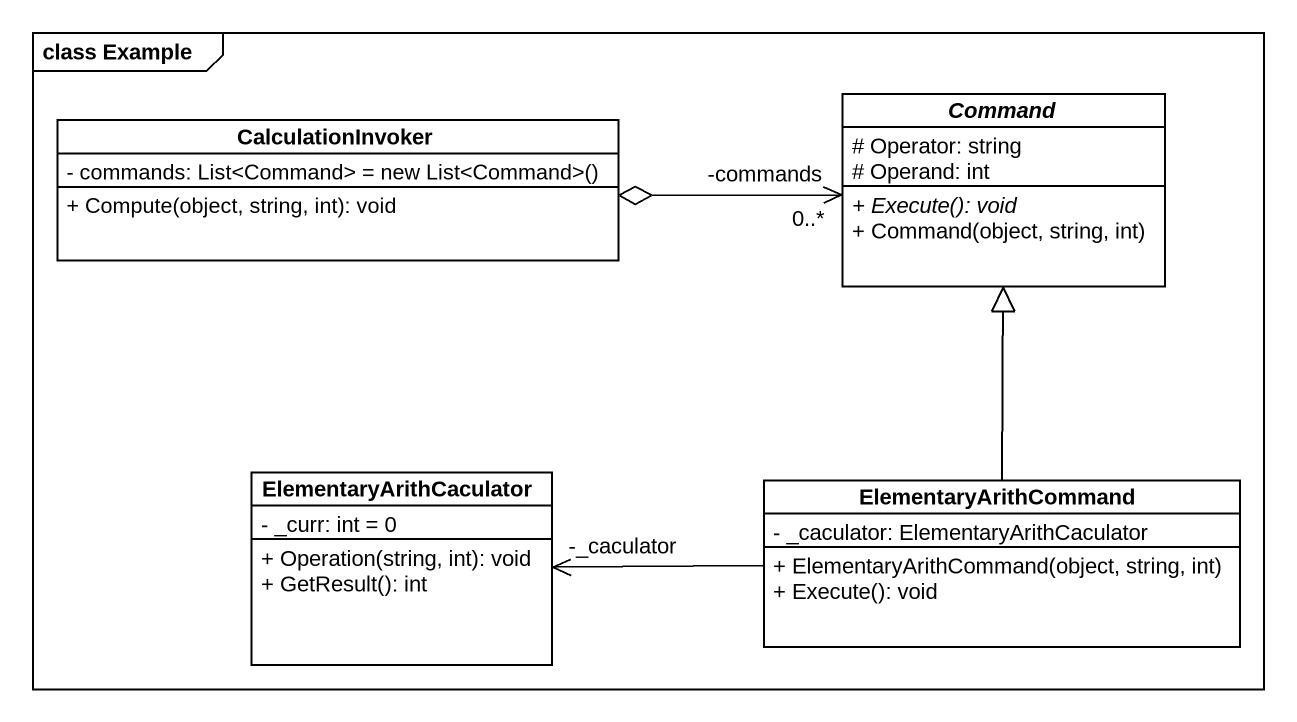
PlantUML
@startuml
mainframe class Example
hide circle
hide empty members
skinparam classAttributeIconSize 0
abstract class Command {
  # Operator: string
  # Operand: int
  {abstract} + Execute(): void
  + Command(object, string, int)
}
class CalculationInvoker {
  {field} - commands: List<Command> = new List<Command>()
  + Compute(object, string, int): void
}
class ElementaryArithCaculator {
  - _curr: int = 0
  + Operation(string, int): void
  + GetResult(): int
}
class ElementaryArithCommand {
  - _caculator: ElementaryArithCaculator
  + ElementaryArithCommand(object, string, int)
  + Execute(): void
}
CalculationInvoker o-right-> "-commands\n0..*" Command
ElementaryArithCommand -up-|> Command
ElementaryArithCommand -left-> "-_caculator" ElementaryArithCaculator
@enduml
